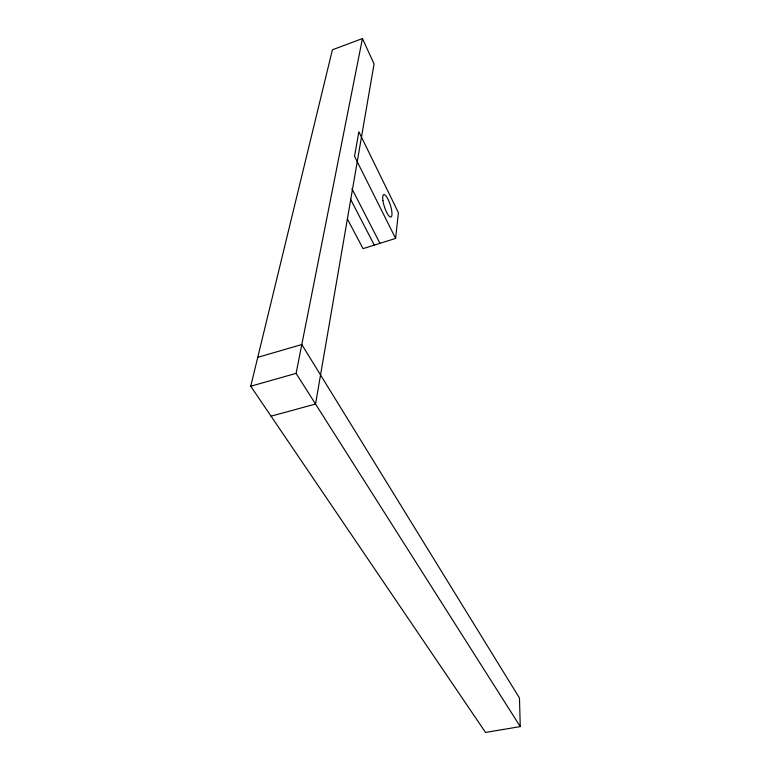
<?xml version="1.0" encoding="UTF-8"?>
<svg xmlns="http://www.w3.org/2000/svg" width="771" height="771" viewBox="0 0 771 771"><rect width="100%" height="100%" fill="white"/><g stroke="black" fill="none" stroke-linecap="round" stroke-linejoin="round"><path stroke-width="1.16" d="M395.61 238.412L398.405 212.651L358.862 131.802L354.525 156.291L395.61 238.412L363.045 248.638L347.345 218.897M520.261 726.6L296.083 373.376L362.437 38.55L332.407 49.797L250.739 386.223L485.537 732.45L520.261 726.6L519.461 698.006L301.798 344.521L257.745 357.358M250.739 386.223L296.083 373.376M271.045 416.176L315.541 404.043L374.06 63.935L362.437 38.55M350.497 199.159L374.301 245.101M351.894 188.673L379.958 243.328M382.908 200.499A11.777 3.103 72.2 0 0 390.781 217.046A11.777 3.103 72.2 0 0 388.333 199.853A11.777 3.103 72.2 0 0 382.908 200.499"/></g></svg>
